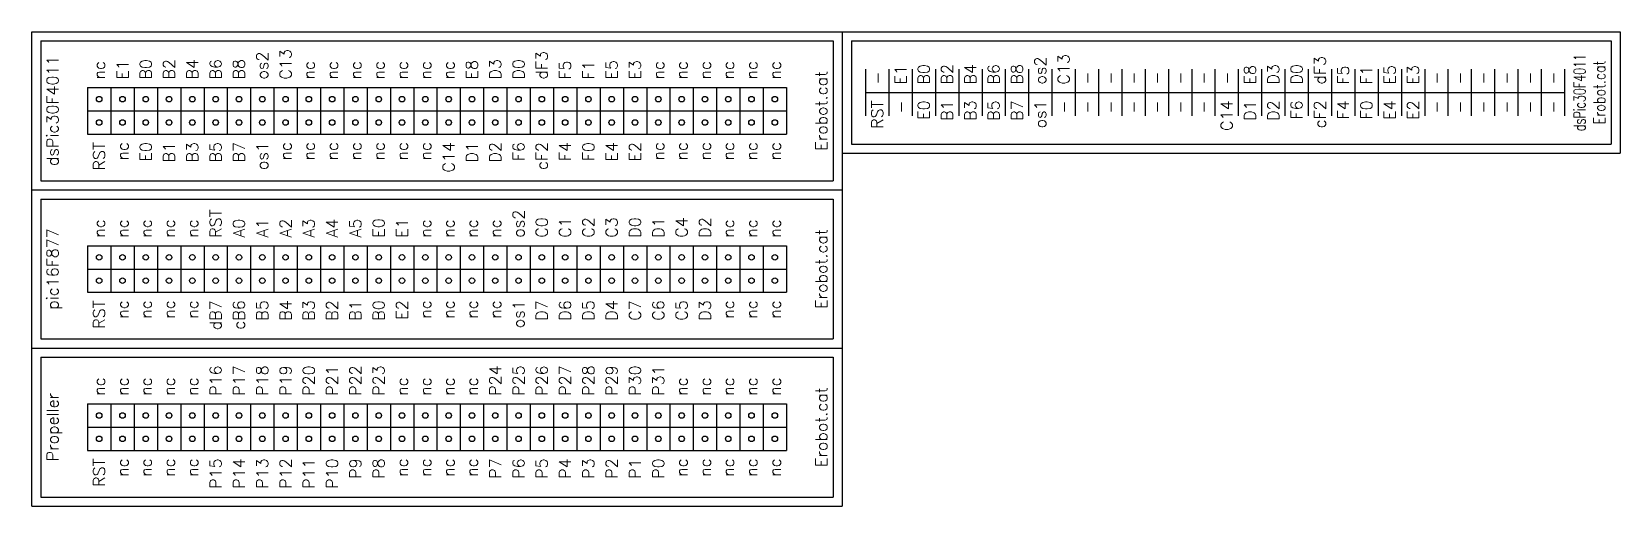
# Model space of a CAD drawing. Header units: millimetres. Extents: x 439 to 2171, y -444 to 74.
import ezdxf
from ezdxf.enums import TextEntityAlignment as Align

# ---------------------------------------------------------------- set-up
doc = ezdxf.new("R2010")
doc.units = ezdxf.units.MM
doc.layers.add('referencia', color=7, linetype='Continuous', plot=False)
doc.styles.get("Standard").update_dxf_attribs({"font": 'txt.shx'})

msp = doc.modelspace()

# ---------------------------------------------------------------- linework, layer by layer
for p, q in [((449.2, 63.5), (1312.8, 63.5)), ((449.2, 63.5), (449.2, -88.9)), ((1312.8, 63.5), (1312.8, -88.9)), ((1332.8, 63.5), (1332.8, -48.9)), ((1332.8, 63.5), (2161, 63.5)), ((2161, 63.5), (2161, -48.9)), ((1348.2, 32.7), (1348.2, -18.1)), ((2110.2, 32.7), (2110.2, -18.1)), ((500, 12.7), (500, -38.1)), ((500, 12.7), (1262, 12.7)), ((1262, 12.7), (1262, -38.1)), ((1348.2, 7.3), (2110.2, 7.3)), ((500, -38.1), (1262, -38.1)), ((1332.8, -48.9), (2161, -48.9)), ((449.2, -88.9), (1312.8, -88.9)), ((449.2, -108.9), (449.2, -261.3)), ((449.2, -108.9), (1312.8, -108.9)), ((1312.8, -108.9), (1312.8, -261.3)), ((500, -159.7), (500, -210.5)), ((500, -159.7), (1262, -159.7)), ((1262, -159.7), (1262, -210.5)), ((500, -210.5), (1262, -210.5)), ((449.2, -261.3), (1312.8, -261.3)), ((449.2, -281.3), (449.2, -433.7)), ((449.2, -281.3), (1312.8, -281.3)), ((1312.8, -281.3), (1312.8, -433.7)), ((500, -332.1), (500, -382.9)), ((500, -332.1), (1262, -332.1)), ((1262, -332.1), (1262, -382.9)), ((500, -382.9), (1262, -382.9)), ((449.2, -433.7), (1312.8, -433.7))]:
    msp.add_line(p, q)
at = {"layer": 'referencia', "color": 4}
for p, q in [((439.2, 73.5), (1322.8, 73.5)), ((439.2, -98.9), (439.2, 73.5)), ((1322.8, 73.5), (1322.8, -98.9)), ((1322.8, 73.5), (2171, 73.5)), ((2171, 73.5), (2171, -58.9)), ((1322.8, -58.9), (2171, -58.9)), ((439.2, -98.9), (1322.8, -98.9)), ((439.2, -271.3), (439.2, -98.9)), ((1322.8, -98.9), (1322.8, -271.3)), ((439.2, -271.3), (1322.8, -271.3)), ((439.2, -443.7), (439.2, -271.3)), ((1322.8, -271.3), (1322.8, -443.7)), ((439.2, -443.7), (1322.8, -443.7))]:
    msp.add_line(p, q, dxfattribs=at)
at = {"layer": 'referencia'}
for p, q in [((1373.6, 32.7), (1373.6, -18.1)), ((1399, 32.7), (1399, -18.1)), ((1424.4, 32.7), (1424.4, -18.1)), ((1449.8, 32.7), (1449.8, -18.1)), ((1475.2, 32.7), (1475.2, -18.1)), ((1500.6, 32.7), (1500.6, -18.1)), ((1526, 32.7), (1526, -18.1)), ((1551.4, 32.7), (1551.4, -18.1)), ((1576.8, 32.7), (1576.8, -18.1)), ((1602.2, 32.7), (1602.2, -18.1)), ((1627.6, 32.7), (1627.6, -18.1)), ((1653, 32.7), (1653, -18.1)), ((1678.4, 32.7), (1678.4, -18.1)), ((1703.8, 32.7), (1703.8, -18.1)), ((1729.2, 32.7), (1729.2, -18.1)), ((1754.6, 32.7), (1754.6, -18.1)), ((1780, 32.7), (1780, -18.1)), ((1805.4, 32.7), (1805.4, -18.1)), ((1830.8, 32.7), (1830.8, -18.1)), ((1856.2, 32.7), (1856.2, -18.1)), ((1881.6, 32.7), (1881.6, -18.1)), ((1907, 32.7), (1907, -18.1)), ((1932.4, 32.7), (1932.4, -18.1)), ((1957.8, 32.7), (1957.8, -18.1)), ((1983.2, 32.7), (1983.2, -18.1)), ((2008.6, 32.7), (2008.6, -18.1)), ((2034, 32.7), (2034, -18.1)), ((2059.4, 32.7), (2059.4, -18.1)), ((2084.8, 32.7), (2084.8, -18.1)), ((525.4, 12.7), (525.4, -38.1)), ((550.8, 12.7), (550.8, -38.1)), ((576.2, 12.7), (576.2, -38.1)), ((601.6, 12.7), (601.6, -38.1)), ((627, 12.7), (627, -38.1)), ((652.4, 12.7), (652.4, -38.1)), ((677.8, 12.7), (677.8, -38.1)), ((703.2, 12.7), (703.2, -38.1)), ((728.6, 12.7), (728.6, -38.1)), ((754, 12.7), (754, -38.1)), ((779.4, 12.7), (779.4, -38.1)), ((804.8, 12.7), (804.8, -38.1)), ((830.2, 12.7), (830.2, -38.1)), ((855.6, 12.7), (855.6, -38.1)), ((881, 12.7), (881, -38.1)), ((906.4, 12.7), (906.4, -38.1)), ((931.8, 12.7), (931.8, -38.1)), ((957.2, 12.7), (957.2, -38.1)), ((982.6, 12.7), (982.6, -38.1)), ((1008, 12.7), (1008, -38.1)), ((1033.4, 12.7), (1033.4, -38.1)), ((1058.8, 12.7), (1058.8, -38.1)), ((1084.2, 12.7), (1084.2, -38.1)), ((1109.6, 12.7), (1109.6, -38.1)), ((1135, 12.7), (1135, -38.1)), ((1160.4, 12.7), (1160.4, -38.1)), ((1185.8, 12.7), (1185.8, -38.1)), ((1211.2, 12.7), (1211.2, -38.1)), ((1236.6, 12.7), (1236.6, -38.1)), ((500, -12.7), (1262, -12.7)), ((525.4, -159.7), (525.4, -210.5)), ((550.8, -159.7), (550.8, -210.5)), ((576.2, -159.7), (576.2, -210.5)), ((601.6, -159.7), (601.6, -210.5)), ((627, -159.7), (627, -210.5)), ((652.4, -159.7), (652.4, -210.5)), ((677.8, -159.7), (677.8, -210.5)), ((703.2, -159.7), (703.2, -210.5)), ((728.6, -159.7), (728.6, -210.5)), ((754, -159.7), (754, -210.5)), ((779.4, -159.7), (779.4, -210.5)), ((804.8, -159.7), (804.8, -210.5)), ((830.2, -159.7), (830.2, -210.5)), ((855.6, -159.7), (855.6, -210.5)), ((881, -159.7), (881, -210.5)), ((906.4, -159.7), (906.4, -210.5)), ((931.8, -159.7), (931.8, -210.5)), ((957.2, -159.7), (957.2, -210.5)), ((982.6, -159.7), (982.6, -210.5)), ((1008, -159.7), (1008, -210.5)), ((1033.4, -159.7), (1033.4, -210.5)), ((1058.8, -159.7), (1058.8, -210.5)), ((1084.2, -159.7), (1084.2, -210.5)), ((1109.6, -159.7), (1109.6, -210.5)), ((1135, -159.7), (1135, -210.5)), ((1160.4, -159.7), (1160.4, -210.5)), ((1185.8, -159.7), (1185.8, -210.5)), ((1211.2, -159.7), (1211.2, -210.5)), ((1236.6, -159.7), (1236.6, -210.5)), ((500, -185.1), (1262, -185.1)), ((525.4, -332.1), (525.4, -382.9)), ((550.8, -332.1), (550.8, -382.9)), ((576.2, -332.1), (576.2, -382.9)), ((601.6, -332.1), (601.6, -382.9)), ((627, -332.1), (627, -382.9)), ((652.4, -332.1), (652.4, -382.9)), ((677.8, -332.1), (677.8, -382.9)), ((703.2, -332.1), (703.2, -382.9)), ((728.6, -332.1), (728.6, -382.9)), ((754, -332.1), (754, -382.9)), ((779.4, -332.1), (779.4, -382.9)), ((804.8, -332.1), (804.8, -382.9)), ((830.2, -332.1), (830.2, -382.9)), ((855.6, -332.1), (855.6, -382.9)), ((881, -332.1), (881, -382.9)), ((906.4, -332.1), (906.4, -382.9)), ((931.8, -332.1), (931.8, -382.9)), ((957.2, -332.1), (957.2, -382.9)), ((982.6, -332.1), (982.6, -382.9)), ((1008, -332.1), (1008, -382.9)), ((1033.4, -332.1), (1033.4, -382.9)), ((1058.8, -332.1), (1058.8, -382.9)), ((1084.2, -332.1), (1084.2, -382.9)), ((1109.6, -332.1), (1109.6, -382.9)), ((1135, -332.1), (1135, -382.9)), ((1160.4, -332.1), (1160.4, -382.9)), ((1185.8, -332.1), (1185.8, -382.9)), ((1211.2, -332.1), (1211.2, -382.9)), ((1236.6, -332.1), (1236.6, -382.9)), ((500, -357.5), (1262, -357.5))]:
    msp.add_line(p, q, dxfattribs=at)
at = {"layer": 'referencia', "color": 2}
for centre in [(512.7, 0), (538.1, 0), (563.5, 0), (588.9, 0), (614.3, 0), (639.7, 0), (665.1, 0), (690.5, 0), (715.9, 0), (741.3, 0), (766.7, 0), (792.1, 0), (817.5, 0), (842.9, 0), (868.3, 0), (893.7, 0), (919.1, 0), (944.5, 0), (969.9, 0), (995.3, 0), (1020.7, 0), (1046.1, 0), (1071.5, 0), (1096.9, 0), (1122.3, 0), (1147.7, 0), (1173.1, 0), (1198.5, 0), (1223.9, 0), (1249.3, 0), (512.7, -25.4), (538.1, -25.4), (563.5, -25.4), (588.9, -25.4), (614.3, -25.4), (639.7, -25.4), (665.1, -25.4), (690.5, -25.4), (715.9, -25.4), (741.3, -25.4), (766.7, -25.4), (792.1, -25.4), (817.5, -25.4), (842.9, -25.4), (868.3, -25.4), (893.7, -25.4), (919.1, -25.4), (944.5, -25.4), (969.9, -25.4), (995.3, -25.4), (1020.7, -25.4), (1046.1, -25.4), (1071.5, -25.4), (1096.9, -25.4), (1122.3, -25.4), (1147.7, -25.4), (1173.1, -25.4), (1198.5, -25.4), (1223.9, -25.4), (1249.3, -25.4), (512.7, -172.4), (538.1, -172.4), (563.5, -172.4), (588.9, -172.4), (614.3, -172.4), (639.7, -172.4), (665.1, -172.4), (690.5, -172.4), (715.9, -172.4), (741.3, -172.4), (766.7, -172.4), (792.1, -172.4), (817.5, -172.4), (842.9, -172.4), (868.3, -172.4), (893.7, -172.4), (919.1, -172.4), (944.5, -172.4), (969.9, -172.4), (995.3, -172.4), (1020.7, -172.4), (1046.1, -172.4), (1071.5, -172.4), (1096.9, -172.4), (1122.3, -172.4), (1147.7, -172.4), (1173.1, -172.4), (1198.5, -172.4), (1223.9, -172.4), (1249.3, -172.4), (512.7, -197.8), (538.1, -197.8), (563.5, -197.8), (588.9, -197.8), (614.3, -197.8), (639.7, -197.8), (665.1, -197.8), (690.5, -197.8), (715.9, -197.8), (741.3, -197.8), (766.7, -197.8), (792.1, -197.8), (817.5, -197.8), (842.9, -197.8), (868.3, -197.8), (893.7, -197.8), (919.1, -197.8), (944.5, -197.8), (969.9, -197.8), (995.3, -197.8), (1020.7, -197.8), (1046.1, -197.8), (1071.5, -197.8), (1096.9, -197.8), (1122.3, -197.8), (1147.7, -197.8), (1173.1, -197.8), (1198.5, -197.8), (1223.9, -197.8), (1249.3, -197.8), (512.7, -344.8), (538.1, -344.8), (563.5, -344.8), (588.9, -344.8), (614.3, -344.8), (639.7, -344.8), (665.1, -344.8), (690.5, -344.8), (715.9, -344.8), (741.3, -344.8), (766.7, -344.8), (792.1, -344.8), (817.5, -344.8), (842.9, -344.8), (868.3, -344.8), (893.7, -344.8), (919.1, -344.8), (944.5, -344.8), (969.9, -344.8), (995.3, -344.8), (1020.7, -344.8), (1046.1, -344.8), (1071.5, -344.8), (1096.9, -344.8), (1122.3, -344.8), (1147.7, -344.8), (1173.1, -344.8), (1198.5, -344.8), (1223.9, -344.8), (1249.3, -344.8), (512.7, -370.2), (538.1, -370.2), (563.5, -370.2), (588.9, -370.2), (614.3, -370.2), (639.7, -370.2), (665.1, -370.2), (690.5, -370.2), (715.9, -370.2), (741.3, -370.2), (766.7, -370.2), (792.1, -370.2), (817.5, -370.2), (842.9, -370.2), (868.3, -370.2), (893.7, -370.2), (919.1, -370.2), (944.5, -370.2), (969.9, -370.2), (995.3, -370.2), (1020.7, -370.2), (1046.1, -370.2), (1071.5, -370.2), (1096.9, -370.2), (1122.3, -370.2), (1147.7, -370.2), (1173.1, -370.2), (1198.5, -370.2), (1223.9, -370.2), (1249.3, -370.2)]:
    msp.add_circle(centre, 3, dxfattribs=at)

# ---------------------------------------------------------------- texts
for s, p in [('C13', (722.2, 21.4)), ('nc', (519, 21.4)), ('E1', (544.5, 21.4)), ('B0', (569.8, 21.4)), ('B2', (595.2, 21.4)), ('B4', (620.6, 21.4)), ('B6', (646, 21.4)), ('B8', (671.4, 21.4)), ('os2', (696.8, 21.4)), ('nc', (747.6, 21.4)), ('nc', (773, 21.4)), ('nc', (798.4, 21.4)), ('nc', (823.8, 21.4)), ('nc', (849.2, 21.4)), ('nc', (874.6, 21.4)), ('nc', (900, 21.4)), ('E8', (925.4, 21.4)), ('D3', (950.8, 21.4)), ('D0', (976.3, 21.4)), ('dF3', (1001.6, 21.4)), ('F5', (1027, 21.4)), ('F1', (1052.5, 21.4)), ('E5', (1077.8, 21.4)), ('E3', (1103.2, 21.4)), ('nc', (1128.7, 21.4)), ('nc', (1154, 21.4)), ('nc', (1179.5, 21.4)), ('nc', (1204.8, 21.4)), ('nc', (1230.2, 21.4)), ('nc', (1255.7, 21.4)), ('B0', (1418.1, 16)), ('B2', (1443.5, 16)), ('B4', (1468.9, 16)), ('B6', (1494.3, 16)), ('B8', (1519.7, 16)), ('os2', (1545.1, 16)), ('C13', (1570.5, 16)), ('E8', (1773.7, 16)), ('D3', (1799.1, 16)), ('D0', (1824.5, 16)), ('dF3', (1849.9, 16)), ('F5', (1875.3, 16)), ('E5', (1926.1, 16)), ('E3', (1951.5, 16)), ('-', (1367.3, 16)), ('E1', (1392.7, 16)), ('-', (1595.9, 16)), ('-', (1621.3, 16)), ('-', (1646.7, 16)), ('-', (1672.1, 16)), ('-', (1697.5, 16)), ('-', (1722.9, 16)), ('-', (1748.3, 16)), ('F1', (1900.7, 16)), ('-', (1976.9, 16)), ('-', (2002.3, 16)), ('-', (2027.7, 16)), ('-', (2053.1, 16)), ('-', (2078.5, 16)), ('-', (2103.9, 16)), ('RST', (646, -151)), ('nc', (519, -151)), ('nc', (544.5, -151)), ('nc', (569.8, -151)), ('nc', (595.2, -151)), ('nc', (620.6, -151)), ('A0', (671.4, -151)), ('A1', (696.8, -151)), ('A2', (722.2, -151)), ('A3', (747.6, -151)), ('A4', (773, -151)), ('A5', (798.4, -151)), ('E0', (823.8, -151)), ('E1', (849.2, -151)), ('nc', (874.6, -151)), ('nc', (900, -151)), ('nc', (925.4, -151)), ('nc', (950.8, -151)), ('os2', (976.3, -151)), ('C0', (1001.6, -151)), ('C1', (1027, -151)), ('C2', (1052.5, -151)), ('C3', (1077.8, -151)), ('D0', (1103.2, -151)), ('D1', (1128.7, -151)), ('C4', (1154, -151)), ('D2', (1179.5, -151)), ('nc', (1204.8, -151)), ('nc', (1230.2, -151)), ('nc', (1255.7, -151)), ('P16', (646, -323.4)), ('P17', (671.4, -323.4)), ('P18', (696.8, -323.4)), ('P19', (722.2, -323.4)), ('P20', (747.6, -323.4)), ('P22', (798.4, -323.4)), ('P23', (823.8, -323.4)), ('P24', (950.8, -323.4)), ('P25', (976.3, -323.4)), ('P26', (1001.6, -323.4)), ('P27', (1027, -323.4)), ('P28', (1052.5, -323.4)), ('P29', (1077.8, -323.4)), ('P30', (1103.2, -323.4)), ('nc', (519, -323.4)), ('nc', (544.5, -323.4)), ('nc', (569.8, -323.4)), ('nc', (595.2, -323.4)), ('nc', (620.6, -323.4)), ('P21', (773, -323.4)), ('nc', (849.2, -323.4)), ('nc', (874.6, -323.4)), ('nc', (900, -323.4)), ('nc', (925.4, -323.4)), ('P31', (1128.7, -323.4)), ('nc', (1154, -323.4)), ('nc', (1179.5, -323.4)), ('nc', (1204.8, -323.4)), ('nc', (1230.2, -323.4)), ('nc', (1255.7, -323.4))]:
    msp.add_text(s, height=12.7, rotation=90).set_placement(p)
for s, p in [('dsPic30F4011', (468.2, -12.7)), ('Erobot.cat', (1306.5, -12.7)), ('pic16F877', (468.2, -185.1)), ('Erobot.cat', (1306.5, -185.1)), ('Propeller', (468.2, -357.5)), ('Erobot.cat', (1306.5, -357.5))]:
    msp.add_text(s, height=12.7, rotation=90).set_placement(p, align=Align.CENTER)
for s, width, p in [('dsPic30F4011', 0.7, (2133, 7.3)), ('Erobot.cat', 0.8, (2154.7, 7.3))]:
    msp.add_text(s, height=12.7, rotation=90, dxfattribs=dict(width=width)).set_placement(p, align=Align.CENTER)
for s, p in [('RST', (1367.3, -1.4)), ('-', (1392.7, -1.4)), ('E0', (1418.1, -1.4)), ('B1', (1443.5, -1.4)), ('B3', (1468.9, -1.4)), ('B5', (1494.3, -1.4)), ('B7', (1519.7, -1.4)), ('os1', (1545.1, -1.4)), ('-', (1570.5, -1.4)), ('-', (1595.9, -1.4)), ('-', (1621.3, -1.4)), ('-', (1646.7, -1.4)), ('-', (1672.1, -1.4)), ('-', (1697.5, -1.4)), ('-', (1722.9, -1.4)), ('C14', (1748.3, -1.4)), ('D1', (1773.7, -1.4)), ('D2', (1799.1, -1.4)), ('F6', (1824.5, -1.4)), ('cF2', (1849.9, -1.4)), ('F4', (1875.3, -1.4)), ('F0', (1900.7, -1.4)), ('E4', (1926.1, -1.4)), ('E2', (1951.5, -1.4)), ('-', (1976.9, -1.4)), ('-', (2002.3, -1.4)), ('-', (2027.7, -1.4)), ('-', (2053.1, -1.4)), ('-', (2078.5, -1.4)), ('-', (2103.9, -1.4)), ('RST', (519, -46.8)), ('nc', (544.5, -46.8)), ('E0', (569.8, -46.8)), ('B1', (595.2, -46.8)), ('B3', (620.6, -46.8)), ('B5', (646, -46.8)), ('B7', (671.4, -46.8)), ('os1', (696.8, -46.8)), ('nc', (722.2, -46.8)), ('nc', (747.6, -46.8)), ('nc', (773, -46.8)), ('nc', (798.4, -46.8)), ('nc', (823.8, -46.8)), ('nc', (849.2, -46.8)), ('nc', (874.6, -46.8)), ('C14', (900, -46.8)), ('D1', (925.4, -46.8)), ('D2', (950.8, -46.8)), ('F6', (976.3, -46.8)), ('cF2', (1001.6, -46.8)), ('F4', (1027, -46.8)), ('F0', (1052.5, -46.8)), ('E4', (1077.8, -46.8)), ('E2', (1103.2, -46.8)), ('nc', (1128.7, -46.8)), ('nc', (1154, -46.8)), ('nc', (1179.5, -46.8)), ('nc', (1204.8, -46.8)), ('nc', (1230.2, -46.8)), ('nc', (1255.7, -46.8)), ('RST', (519, -219.2)), ('nc', (544.5, -219.2)), ('nc', (569.8, -219.2)), ('nc', (595.2, -219.2)), ('nc', (620.6, -219.2)), ('dB7', (646, -219.2)), ('cB6', (671.4, -219.2)), ('B5', (696.8, -219.2)), ('B4', (722.2, -219.2)), ('B3', (747.6, -219.2)), ('B2', (773, -219.2)), ('B1', (798.4, -219.2)), ('B0', (823.8, -219.2)), ('E2', (849.2, -219.2)), ('nc', (874.6, -219.2)), ('nc', (900, -219.2)), ('nc', (925.4, -219.2)), ('nc', (950.8, -219.2)), ('os1', (976.3, -219.2)), ('D7', (1001.6, -219.2)), ('D6', (1027, -219.2)), ('D5', (1052.5, -219.2)), ('D4', (1077.8, -219.2)), ('C7', (1103.2, -219.2)), ('C6', (1128.7, -219.2)), ('C5', (1154, -219.2)), ('D3', (1179.5, -219.2)), ('nc', (1204.8, -219.2)), ('nc', (1230.2, -219.2)), ('nc', (1255.7, -219.2)), ('RST', (519, -391.6)), ('nc', (544.5, -391.6)), ('nc', (569.8, -391.6)), ('nc', (595.2, -391.6)), ('nc', (620.6, -391.6)), ('P15', (646, -391.6)), ('P14', (671.4, -391.6)), ('P13', (696.8, -391.6)), ('P12', (722.2, -391.6)), ('P11', (747.6, -391.6)), ('P10', (773, -391.6)), ('P9', (798.4, -391.6)), ('P8', (823.8, -391.6)), ('nc', (849.2, -391.6)), ('nc', (874.6, -391.6)), ('nc', (900, -391.6)), ('nc', (925.4, -391.6)), ('P7', (950.8, -391.6)), ('P6', (976.3, -391.6)), ('P5', (1001.6, -391.6)), ('P4', (1027, -391.6)), ('P3', (1052.5, -391.6)), ('P2', (1077.8, -391.6)), ('P1', (1103.2, -391.6)), ('P0', (1128.7, -391.6)), ('nc', (1154, -391.6)), ('nc', (1179.5, -391.6)), ('nc', (1204.8, -391.6)), ('nc', (1230.2, -391.6)), ('nc', (1255.7, -391.6))]:
    msp.add_text(s, height=12.7, rotation=90).set_placement(p, align=Align.RIGHT)

doc.saveas('drawing.dxf')
